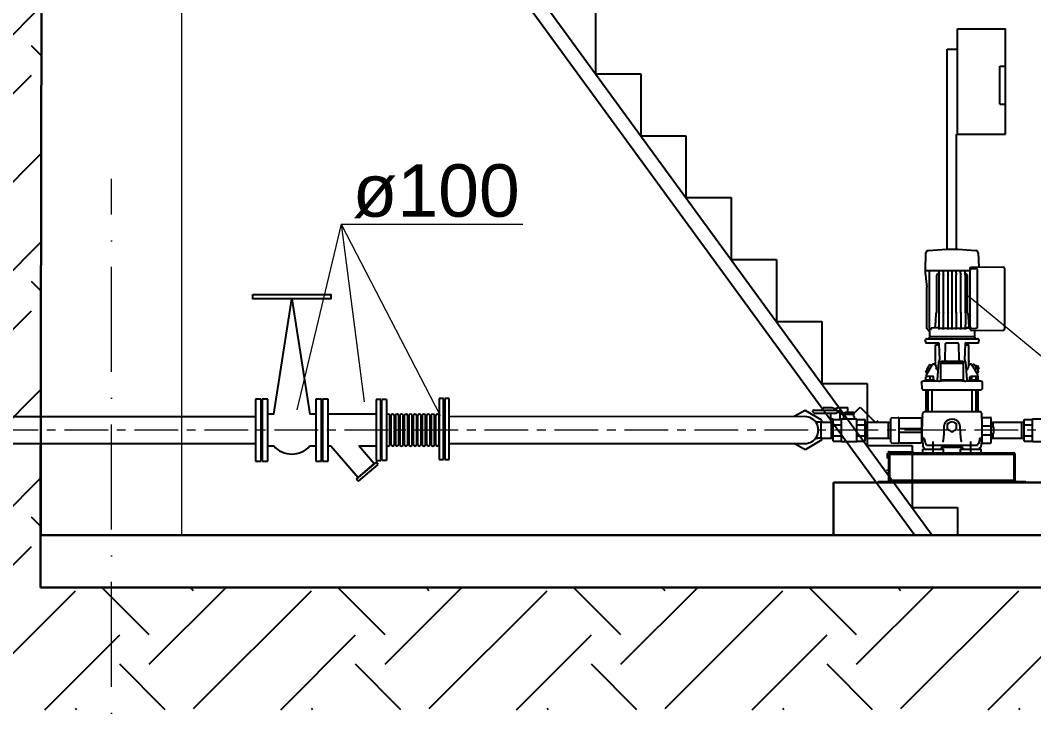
# Model space of a CAD drawing. Header units: millimetres. Extents: x 50754 to 359209, y -241195 to 23895.
# Drawn here: x 181088 to 186878, y -219913 to -215864 of the extents above; entities that cross this region are included whole.
import ezdxf

# ---------------------------------------------------------------- set-up
doc = ezdxf.new("R2010")
doc.units = ezdxf.units.MM
for name, pattern in [('ACAD_ISO02W100', [15, 12, -3]), ('ACAD_ISO10W100', [18, 12, -3, 0, -3]), ('CENTER', [2, 1.25, -0.25, 0.25, -0.25])]:
    doc.linetypes.add(name, pattern=pattern)
for name, color, linetype, lineweight in [('000', 7, 'Continuous', 30), ('33', 7, 'Continuous', 35), ('ось', 20, 'ACAD_ISO02W100', 0), ('размер', 250, 'Continuous', 5), ('стены', 7, 'Continuous', 30)]:
    doc.layers.add(name, color=color, linetype=linetype, lineweight=lineweight)
doc.styles.add('arial', font='arial.ttf', dxfattribs={"height": 300})

msp = doc.modelspace()

# ---------------------------------------------------------------- hatches: boundary and pattern name
at = {"layer": 'размер', "lineweight": 25}
h = msp.add_hatch(dxfattribs=at)
h.set_pattern_fill('EARTH', color=0, scale=150, angle=45)
h.set_pattern_definition([(45, (272581, 3278207.8), (1e-13, 1347.03842), [952.5, -952.5]), (45, (272328.5, 3278460.4), (1e-13, 1347.03842), [952.5, -952.5]), (45, (272075.9, 3278712.9), (1e-13, 1347.03842), [952.5, -952.5]), (135, (272075.9, 3278881.3), (-1347.03842, 1e-13), [952.5, -952.5]), (135, (272328.5, 3279133.9), (-1347.03842, 1e-13), [952.5, -952.5]), (135, (272581, 3279386.5), (-1347.03842, 1e-13), [952.5, -952.5])])
h.paths.add_polyline_path([(176844.402, -215105.844), (181210.27, -215105.844), (181210.27, -219105.844), (190010.27, -219105.844), (190010.27, -215205.844), (196006.048, -215205.844), (194250.263, -216063.345), (191280.289, -216063.345), (191280.289, -219804.339), (180013.733, -219804.339), (180013.733, -216187.014), (178905.398, -216187.014)])

# ---------------------------------------------------------------- linework, layer by layer
at = {"ltscale": 15}
for p, q in [((183498.105, -215105.828), (186198.093, -218805.844)), ((183598.105, -215105.828), (186298.093, -218805.844)), ((184373.978, -215814.536), (184373.978, -216168.882)), ((184373.978, -216168.882), (184632.621, -216168.882)), ((184632.621, -216168.882), (184632.621, -216523.228)), ((184632.621, -216523.228), (184891.265, -216523.228)), ((184891.265, -216523.228), (184891.265, -216877.574)), ((184891.265, -216877.574), (185149.909, -216877.574)), ((185149.909, -216877.574), (185149.909, -217231.92)), ((185149.909, -217231.92), (185408.552, -217231.92)), ((185408.552, -217231.92), (185408.552, -217586.266)), ((182536.306, -218115.464, 4873.056), (182639.66, -217456.536, 4873.056)), ((182639.66, -217456.536, 4873.056), (182743.109, -218115.464, 4873.056)), ((185408.552, -217586.266), (185667.196, -217586.266)), ((185667.196, -217586.266), (185667.196, -217940.612)), ((185667.196, -217940.612), (185925.839, -217940.612)), ((185925.839, -217940.612), (185925.839, -218294.958)), ((182463.769, -218029.095, 4873.056), (182432.248, -218029.095, 4873.056)), ((182432.248, -218029.095, 4873.056), (182432.248, -218382.833, 4873.056)), ((182463.769, -218382.833, 4873.056), (182463.769, -218029.095, 4873.056)), ((182502.295, -218029.095, 4873.056), (182470.774, -218029.095, 4873.056)), ((182470.774, -218029.095, 4873.056), (182470.774, -218382.833, 4873.056)), ((182502.295, -218382.833, 4873.056), (182502.295, -218029.095, 4873.056)), ((182808.641, -218029.095, 4873.056), (182777.119, -218029.095, 4873.056)), ((182777.119, -218029.095, 4873.056), (182777.119, -218382.833, 4873.056)), ((182808.641, -218382.833, 4873.056), (182808.641, -218029.095, 4873.056)), ((182847.167, -218029.095, 4873.056), (182815.645, -218029.095, 4873.056)), ((182815.645, -218029.095, 4873.056), (182815.645, -218382.833, 4873.056)), ((182847.167, -218382.833, 4873.056), (182847.167, -218029.095, 4873.056)), ((183148.064, -218031.919, 4873.056), (183121.991, -218031.919, 4873.056)), ((183179.931, -218031.919, 4873.056), (183153.858, -218031.919, 4873.056)), ((182463.769, -218085.133, 4873.056), (182463.769, -218326.795, 4873.056)), ((182470.774, -218085.133, 4873.056), (182463.769, -218085.133, 4873.056)), ((182470.774, -218326.795, 4873.056), (182470.774, -218085.133, 4873.056)), ((182808.641, -218085.133, 4873.056), (182808.641, -218326.795, 4873.056)), ((182815.645, -218085.133, 4873.056), (182808.641, -218085.133, 4873.056)), ((182815.645, -218326.795, 4873.056), (182815.645, -218085.133, 4873.056)), ((182536.306, -218115.464, 4873.056), (182502.295, -218115.464, 4873.056)), ((182777.119, -218115.464, 4873.056), (182743.109, -218115.464, 4873.056)), ((183121.991, -218115.464, 4873.056), (182847.167, -218115.464, 4873.056)), ((182463.769, -218326.795, 4873.056), (182470.774, -218326.795, 4873.056)), ((182502.295, -218296.464, 4873.056), (182536.306, -218296.464, 4873.056)), ((182743.109, -218296.464, 4873.056), (182777.119, -218296.464, 4873.056)), ((182808.641, -218326.795, 4873.056), (182815.645, -218326.795, 4873.056)), ((182847.167, -218296.464, 4873.056), (182862.25, -218296.464, 4873.056)), ((182862.25, -218296.464, 4873.056), (183019.197, -218476.821, 4873.056)), ((183021.941, -218296.464, 4873.056), (183121.991, -218296.464, 4873.056)), ((183110.375, -218398.483, 4873.056), (183021.941, -218296.464, 4873.056)), ((185925.839, -218294.958), (186184.483, -218294.958)), ((186184.483, -218294.958), (186184.483, -218649.304)), ((182432.248, -218382.833, 4873.056), (182463.769, -218382.833, 4873.056)), ((182470.774, -218382.833, 4873.056), (182502.295, -218382.833, 4873.056)), ((182777.119, -218382.833, 4873.056), (182808.641, -218382.833, 4873.056)), ((182815.645, -218382.833, 4873.056), (182847.167, -218382.833, 4873.056)), ((183121.773, -218388.604, 4873.056), (183007.799, -218486.7, 4873.056)), ((183133.628, -218402.281, 4873.056), (183121.773, -218388.604, 4873.056)), ((183019.197, -218476.821, 4873.056), (183110.375, -218398.483, 4873.056)), ((183019.655, -218497.964, 4873.056), (183133.628, -218402.281, 4873.056)), ((183007.799, -218486.7, 4873.056), (183019.655, -218497.964, 4873.056)), ((186184.483, -218649.304), (186443.126, -218649.304)), ((186443.126, -218649.304), (186443.126, -218805.844))]:
    msp.add_line(p, q, dxfattribs=at)
at = {"lineweight": 13, "ltscale": 15}
for q in [(182668.077, -218089.704), (183053.609, -218044.898), (183960.108, -217029.928), (183487.748, -218122.372)]:
    msp.add_line((182920.943, -217029.928), q, dxfattribs=at)
for p, q in [((183121.991, -218031.919, 4873.056), (183121.991, -218380.009, 4873.056)), ((183148.064, -218380.009, 4873.056), (183148.064, -218031.919, 4873.056)), ((183153.858, -218380.009, 4873.056), (183153.858, -218031.919, 4873.056)), ((183179.931, -218031.919, 4873.056), (183179.931, -218380.009, 4873.056)), ((183506.985, -218025.651, 4873.056), (183480.912, -218025.651, 4873.056)), ((183480.912, -218025.651, 4873.056), (183480.912, -218373.74, 4873.056)), ((183506.985, -218373.74, 4873.056), (183506.985, -218025.651, 4873.056)), ((183538.853, -218025.651, 4873.056), (183512.779, -218025.651, 4873.056)), ((183512.779, -218025.651, 4873.056), (183512.779, -218373.74, 4873.056)), ((183538.853, -218373.74, 4873.056), (183538.853, -218025.651, 4873.056)), ((183148.064, -218098.774, 4873.056), (183148.064, -218313.154, 4873.056)), ((183153.858, -218313.154, 4873.056), (183153.858, -218098.774, 4873.056)), ((183512.779, -218092.505, 4873.056), (183506.985, -218092.505, 4873.056)), ((183506.985, -218092.505, 4873.056), (183506.985, -218306.886, 4873.056)), ((183512.779, -218306.886, 4873.056), (183512.779, -218092.505, 4873.056)), ((183179.931, -218124.788, 4873.056), (183179.931, -218287.14, 4873.056)), ((183199.948, -218287.14, 4873.056), (183199.948, -218124.788, 4873.056)), ((183205.415, -218124.788, 4873.056), (183205.415, -218287.14, 4873.056)), ((183225.431, -218287.14, 4873.056), (183225.431, -218124.788, 4873.056)), ((183230.898, -218124.788, 4873.056), (183230.898, -218287.14, 4873.056)), ((183250.914, -218287.14, 4873.056), (183250.914, -218124.788, 4873.056)), ((183256.381, -218124.788, 4873.056), (183256.381, -218287.14, 4873.056)), ((183276.397, -218287.14, 4873.056), (183276.397, -218124.788, 4873.056)), ((183281.864, -218124.788, 4873.056), (183281.864, -218287.14, 4873.056)), ((183301.881, -218287.14, 4873.056), (183301.881, -218124.788, 4873.056)), ((183307.348, -218124.788, 4873.056), (183307.348, -218287.14, 4873.056)), ((183327.364, -218287.14, 4873.056), (183327.364, -218124.788, 4873.056)), ((183332.831, -218124.788, 4873.056), (183332.831, -218287.14, 4873.056)), ((183352.847, -218287.14, 4873.056), (183352.847, -218124.788, 4873.056)), ((183358.314, -218124.788, 4873.056), (183358.314, -218287.14, 4873.056)), ((183378.33, -218287.14, 4873.056), (183378.33, -218124.788, 4873.056)), ((183383.797, -218124.788, 4873.056), (183383.797, -218287.14, 4873.056)), ((183403.813, -218287.14, 4873.056), (183403.813, -218124.788, 4873.056)), ((183409.28, -218124.788, 4873.056), (183409.28, -218287.14, 4873.056)), ((183429.297, -218287.14, 4873.056), (183429.297, -218124.788, 4873.056)), ((183434.764, -218124.788, 4873.056), (183434.764, -218287.14, 4873.056)), ((183454.78, -218287.14, 4873.056), (183454.78, -218124.788, 4873.056)), ((183460.896, -218124.788, 4873.056), (183460.896, -218287.14, 4873.056)), ((183480.912, -218287.14, 4873.056), (183480.912, -218124.788, 4873.056)), ((183148.064, -218313.154, 4873.056), (183153.858, -218313.154, 4873.056)), ((183506.985, -218306.886, 4873.056), (183512.779, -218306.886, 4873.056)), ((183121.991, -218380.009, 4873.056), (183148.064, -218380.009, 4873.056)), ((183179.931, -218380.009, 4873.056), (183153.858, -218380.009, 4873.056)), ((183480.912, -218373.74, 4873.056), (183506.985, -218373.74, 4873.056)), ((183512.779, -218373.74, 4873.056), (183538.853, -218373.74, 4873.056))]:
    msp.add_line(p, q)
at = {"linetype": 'CENTER', "lineweight": 9, "ltscale": 200}
msp.add_line((188390.056, -218205.777, 4873.056), (179846.822, -218205.984, 4873.056), dxfattribs=at)
for points in [[(186441.91, -216515.079), (186441.91, -215912.595)], [(186441.91, -215912.595), (186716.551, -215912.595)], [(186716.551, -216515.079), (186716.551, -215912.595)], [(186382.956, -216029.066), (186441.91, -216029.066)], [(186382.956, -217171.844), (186382.956, -216029.066)], [(186684.917, -216125.406), (186717.989, -216125.406)], [(186684.917, -216343.968), (186684.917, -216125.406)], [(186684.917, -216343.968), (186717.989, -216343.968)], [(186436.159, -216515.079), (186716.551, -216515.079)], [(186436.159, -217171.844), (186436.159, -216515.079)], [(186276.152, -217179.033), (186266.086, -217183.347)], [(186276.152, -217179.033), (186379.681, -217171.844)], [(186379.681, -217171.844), (186444.387, -217171.844)], [(186444.387, -217171.844), (186547.916, -217179.033)], [(186556.544, -217183.347), (186547.916, -217179.033)], [(186258.897, -217294.066), (186261.772, -217193.412)], [(186266.086, -217183.347), (186261.772, -217193.412)], [(186560.857, -217193.412), (186556.544, -217183.347)], [(186560.857, -217193.412), (186563.733, -217273.935)], [(186258.897, -217294.066), (186270.4, -217294.066)], [(186258.897, -217317.072), (186258.897, -217294.066)], [(186270.4, -217294.066), (186320.727, -217294.066)], [(186281.903, -217623.347), (186281.903, -217294.066)], [(186320.727, -217294.066), (186501.903, -217294.066)], [(186337.982, -217308.445), (186337.982, -217294.066)], [(186362.426, -217308.445), (186362.426, -217294.066)], [(186388.308, -217308.445), (186388.308, -217294.066)], [(186411.315, -217631.974), (186411.315, -217295.504)], [(186434.321, -217308.445), (186434.321, -217294.066)], [(186460.204, -217308.445), (186460.204, -217294.066)], [(186486.086, -217308.445), (186486.086, -217294.066)], [(186501.903, -217294.066), (186514.844, -217294.066)], [(186514.844, -217278.249), (186516.282, -217276.811)], [(186514.844, -217278.249), (186514.844, -217278.249)], [(186514.844, -217278.249), (186514.844, -217278.249)], [(186514.844, -217278.249), (186514.844, -217278.249)], [(186514.844, -217279.687), (186514.844, -217278.249), (186514.844, -217278.249), (186514.844, -217278.249)], [(186514.844, -217282.562), (186514.844, -217279.687)], [(186514.844, -217289.752), (186514.844, -217282.562)], [(186516.282, -217285.438), (186514.844, -217289.752)], [(186514.844, -217617.595), (186514.844, -217289.752)], [(186517.72, -217275.373), (186516.282, -217275.373)], [(186516.282, -217276.811), (186516.282, -217275.373)], [(186522.034, -217284), (186516.282, -217285.438)], [(186517.72, -217275.373), (186599.681, -217272.497)], [(186517.72, -217275.373), (186517.72, -217275.373)], [(186522.034, -217284), (186546.478, -217282.562)], [(186522.034, -217284), (186522.034, -217284)], [(186556.544, -217288.314), (186555.106, -217285.438), (186552.23, -217284), (186546.478, -217282.562)], [(186556.544, -217617.595), (186556.544, -217288.314)], [(186599.681, -217272.497), (186704.648, -217273.935)], [(186708.962, -217276.811), (186704.648, -217273.935)], [(186711.838, -217281.125), (186708.962, -217276.811)], [(186711.838, -217281.125), (186711.838, -217629.098)], [(186258.897, -217317.072), (186261.772, -217340.079)], [(186261.772, -217340.079), (186267.524, -217388.968)], [(186329.354, -217312.759), (186326.478, -217315.634), (186325.04, -217318.51), (186323.603, -217321.386)], [(186323.603, -217531.321), (186323.603, -217321.386)], [(186337.982, -217311.321), (186337.982, -217308.445)], [(186337.982, -217312.759), (186337.982, -217311.321)], [(186337.982, -217312.759), (186337.982, -217315.634)], [(186337.982, -217315.634), (186337.982, -217318.51)], [(186337.982, -217318.51), (186337.982, -217319.948)], [(186337.982, -217319.948), (186337.982, -217321.386)], [(186337.982, -217531.321), (186337.982, -217321.386)], [(186362.426, -217311.321), (186362.426, -217308.445)], [(186362.426, -217312.759), (186362.426, -217311.321)], [(186362.426, -217318.51), (186362.426, -217312.759)], [(186362.426, -217318.51), (186362.426, -217319.948)], [(186362.426, -217319.948), (186362.426, -217321.386)], [(186362.426, -217531.321), (186362.426, -217321.386)], [(186388.308, -217311.321), (186388.308, -217308.445)], [(186388.308, -217312.759), (186388.308, -217311.321)], [(186388.308, -217318.51), (186388.308, -217312.759)], [(186388.308, -217318.51), (186388.308, -217319.948)], [(186388.308, -217319.948), (186388.308, -217321.386)], [(186388.308, -217531.321), (186388.308, -217321.386)], [(186434.321, -217308.445), (186434.321, -217311.321)], [(186434.321, -217311.321), (186434.321, -217312.759)], [(186434.321, -217312.759), (186434.321, -217318.51)], [(186434.321, -217319.948), (186434.321, -217318.51)], [(186434.321, -217321.386), (186434.321, -217319.948)], [(186434.321, -217531.321), (186434.321, -217321.386)], [(186460.204, -217308.445), (186460.204, -217311.321)], [(186460.204, -217311.321), (186460.204, -217312.759)], [(186460.204, -217312.759), (186461.642, -217318.51)], [(186461.642, -217319.948), (186461.642, -217318.51)], [(186461.642, -217321.386), (186461.642, -217319.948)], [(186461.642, -217531.321), (186461.642, -217321.386)], [(186486.086, -217308.445), (186486.086, -217311.321)], [(186486.086, -217311.321), (186486.086, -217312.759)], [(186486.086, -217315.634), (186486.086, -217312.759)], [(186486.086, -217318.51), (186486.086, -217315.634)], [(186487.524, -217319.948), (186486.086, -217318.51)], [(186487.524, -217321.386), (186487.524, -217319.948)], [(186487.524, -217531.321), (186487.524, -217321.386)], [(186496.152, -217315.634), (186494.714, -217312.759)], [(186497.589, -217318.51), (186496.152, -217315.634)], [(186497.589, -217318.51), (186499.027, -217321.386)], [(186499.027, -217473.804), (186499.027, -217321.386)], [(186267.524, -217626.223), (186267.524, -217388.968)], [(186499.027, -217531.321), (186499.027, -217473.804)], [(186314.975, -217620.471), (186317.851, -217585.961)], [(186317.851, -217585.961), (186320.727, -217538.51)], [(186322.165, -217534.196), (186320.727, -217538.51)], [(186322.165, -217534.196), (186323.603, -217531.321)], [(186322.165, -217535.634), (186322.165, -217534.196)], [(186337.982, -217532.759), (186337.982, -217531.321)], [(186337.982, -217534.196), (186337.982, -217532.759)], [(186337.982, -217535.634), (186337.982, -217534.196)], [(186337.982, -217535.634), (186337.982, -217537.072)], [(186337.982, -217537.072), (186337.982, -217538.51)], [(186337.982, -217568.706), (186337.982, -217538.51)], [(186337.982, -217604.654), (186337.982, -217568.706)], [(186362.426, -217532.759), (186362.426, -217531.321)], [(186362.426, -217534.196), (186362.426, -217532.759)], [(186362.426, -217535.634), (186362.426, -217534.196)], [(186362.426, -217535.634), (186362.426, -217537.072)], [(186362.426, -217537.072), (186362.426, -217538.51)], [(186362.426, -217585.961), (186362.426, -217538.51)], [(186362.426, -217623.347), (186362.426, -217585.961)], [(186388.308, -217532.759), (186388.308, -217531.321)], [(186388.308, -217534.196), (186388.308, -217532.759)], [(186388.308, -217535.634), (186388.308, -217534.196)], [(186388.308, -217535.634), (186388.308, -217537.072)], [(186388.308, -217537.072), (186388.308, -217538.51)], [(186388.308, -217585.961), (186388.308, -217538.51)], [(186388.308, -217623.347), (186388.308, -217585.961)], [(186434.321, -217531.321), (186434.321, -217532.759)], [(186434.321, -217532.759), (186434.321, -217534.196)], [(186434.321, -217534.196), (186434.321, -217535.634)], [(186434.321, -217537.072), (186434.321, -217535.634)], [(186434.321, -217538.51), (186434.321, -217537.072)], [(186434.321, -217538.51), (186434.321, -217585.961)], [(186434.321, -217585.961), (186434.321, -217623.347)], [(186461.642, -217531.321), (186461.642, -217532.759)], [(186461.642, -217532.759), (186461.642, -217534.196)], [(186461.642, -217534.196), (186461.642, -217535.634)], [(186461.642, -217537.072), (186461.642, -217535.634)], [(186461.642, -217538.51), (186461.642, -217537.072)], [(186461.642, -217538.51), (186461.642, -217585.961)], [(186461.642, -217585.961), (186461.642, -217623.347)], [(186487.524, -217534.196), (186487.524, -217531.321)], [(186487.524, -217534.196), (186487.524, -217535.634)], [(186487.524, -217537.072), (186487.524, -217535.634)], [(186487.524, -217538.51), (186487.524, -217537.072)], [(186487.524, -217538.51), (186487.524, -217565.83)], [(186487.524, -217565.83), (186487.524, -217604.654)], [(186500.465, -217534.196), (186499.027, -217531.321)], [(186500.465, -217535.634), (186500.465, -217534.196)], [(186500.465, -217534.196), (186500.465, -217534.196)], [(186500.465, -217535.634), (186501.903, -217538.51)], [(186501.903, -217538.51), (186504.779, -217585.961)], [(186504.779, -217585.961), (186507.655, -217620.471)], [(186267.524, -217626.223), (186268.962, -217629.098)], [(186268.962, -217629.098), (186268.962, -217629.098)], [(186268.962, -217629.098), (186271.838, -217631.974)], [(186271.838, -217631.974), (186280.465, -217634.85)], [(186280.465, -217640.602), (186280.465, -217634.85)], [(186280.465, -217634.85), (186280.465, -217634.85)], [(186281.903, -217623.347), (186281.903, -217624.785), (186281.903, -217626.223), (186283.341, -217627.661), (186284.779, -217629.098), (186286.217, -217629.098), (186287.655, -217630.536)], [(186281.903, -217640.602), (186281.903, -217659.294)], [(186281.903, -217644.915), (186281.903, -217640.602)], [(186287.655, -217630.536), (186289.093, -217630.536)], [(186289.093, -217630.536), (186290.531, -217630.536)], [(186290.531, -217630.536), (186290.531, -217630.536)], [(186290.531, -217630.536), (186291.969, -217630.536)], [(186291.969, -217621.909), (186314.975, -217620.471)], [(186291.969, -217629.098), (186291.969, -217621.909)], [(186291.969, -217629.098), (186291.969, -217630.536)], [(186314.975, -217620.471), (186322.165, -217620.471)], [(186322.165, -217620.471), (186329.354, -217620.471)], [(186337.982, -217623.347), (186337.982, -217604.654)], [(186337.982, -217631.974), (186337.982, -217623.347)], [(186337.982, -217623.347), (186356.674, -217623.347)], [(186360.988, -217631.974), (186360.988, -217623.347)], [(186360.988, -217623.347), (186382.557, -217623.347)], [(186388.308, -217631.974), (186388.308, -217623.347)], [(186388.308, -217623.347), (186408.439, -217623.347)], [(186414.191, -217623.347), (186435.759, -217623.347)], [(186435.759, -217631.974), (186435.759, -217623.347)], [(186440.073, -217623.347), (186461.642, -217623.347)], [(186461.642, -217631.974), (186461.642, -217623.347)], [(186465.955, -217623.347), (186487.524, -217623.347)], [(186487.524, -217623.347), (186487.524, -217604.654)], [(186487.524, -217630.536), (186487.524, -217623.347)], [(186493.276, -217621.909), (186493.276, -217620.471), (186500.465, -217620.471), (186507.655, -217620.471)], [(186493.276, -217621.909), (186514.844, -217621.909)], [(186510.531, -217621.909), (186500.465, -217621.909)], [(186500.465, -217621.909), (186510.531, -217621.909)], [(186507.655, -217620.471), (186514.844, -217621.909)], [(186514.844, -217621.909), (186510.531, -217621.909), (186510.531, -217621.909), (186514.844, -217621.909)], [(186514.844, -217617.595), (186516.282, -217621.909)], [(186514.844, -217627.661), (186514.844, -217617.595)], [(186514.844, -217621.909), (186514.844, -217621.909)], [(186514.844, -217627.661), (186514.844, -217627.661)], [(186514.844, -217631.974), (186514.844, -217627.661)], [(186514.844, -217631.974), (186516.282, -217633.412)], [(186516.282, -217621.909), (186522.034, -217623.347)], [(186516.282, -217633.412), (186517.72, -217634.85)], [(186517.72, -217634.85), (186599.681, -217637.726)], [(186520.596, -217623.347), (186520.596, -217623.347)], [(186520.596, -217623.347), (186522.034, -217623.347)], [(186522.034, -217623.347), (186546.478, -217624.785)], [(186542.165, -217636.288), (186542.165, -217634.85)], [(186542.165, -217640.602), (186542.165, -217636.288)], [(186542.165, -217659.294), (186542.165, -217640.602)], [(186556.544, -217617.595), (186555.106, -217620.471), (186552.23, -217623.347), (186546.478, -217624.785)], [(186599.681, -217637.726), (186704.648, -217634.85)], [(186704.648, -217634.85), (186708.962, -217633.412)], [(186708.962, -217633.412), (186711.838, -217629.098)], [(186257.459, -217696.68), (186258.897, -217688.053)], [(186257.459, -217696.68), (186258.897, -217700.994)], [(186261.772, -217685.177), (186258.897, -217688.053)], [(186258.897, -217700.994), (186260.335, -217705.308)], [(186266.086, -217683.739), (186261.772, -217685.177)], [(186266.086, -217683.739), (186411.315, -217683.739)], [(186276.152, -217683.739), (186280.465, -217680.863)], [(186280.465, -217680.863), (186281.903, -217676.549)], [(186281.903, -217659.294), (186281.903, -217669.36)], [(186281.903, -217669.36), (186283.341, -217670.798)], [(186284.779, -217672.236), (186281.903, -217676.549)], [(186283.341, -217670.798), (186312.099, -217670.798)], [(186289.093, -217670.798), (186284.779, -217672.236)], [(186287.655, -217670.798), (186534.975, -217670.798)], [(186312.099, -217670.798), (186329.354, -217670.798)], [(186325.04, -217670.798), (186325.04, -217670.798)], [(186329.354, -217670.798), (186411.315, -217670.798)], [(186411.315, -217670.798), (186493.276, -217670.798)], [(186411.315, -217683.739), (186557.982, -217683.739)], [(186493.276, -217670.798), (186510.531, -217670.798)], [(186497.589, -217670.798), (186497.589, -217670.798)], [(186500.465, -217670.798), (186500.465, -217670.798)], [(186510.531, -217670.798), (186540.727, -217670.798)], [(186510.531, -217670.798), (186510.531, -217670.798)], [(186539.289, -217672.236), (186534.975, -217670.798)], [(186540.727, -217676.549), (186539.289, -217672.236)], [(186540.727, -217669.36), (186542.165, -217659.294)], [(186540.727, -217670.798), (186540.727, -217669.36)], [(186540.727, -217676.549), (186543.603, -217680.863)], [(186543.603, -217680.863), (186547.916, -217683.739)], [(186560.857, -217685.177), (186557.982, -217683.739)], [(186563.733, -217688.053), (186560.857, -217685.177)], [(186563.733, -217688.053), (186565.171, -217696.68)], [(186563.733, -217705.308), (186565.171, -217700.994)], [(186565.171, -217700.994), (186565.171, -217696.68)], [(186260.335, -217705.308), (186264.648, -217706.745)], [(186264.648, -217706.745), (186333.668, -217706.745)], [(186316.413, -217811.713), (186316.413, -217718.249)], [(186316.413, -217718.249), (186336.544, -217718.249)], [(186332.23, -217706.745), (186333.668, -217706.745)], [(186333.668, -217706.745), (186335.106, -217708.183)], [(186333.668, -217706.745), (186333.668, -217706.745)], [(186333.668, -217706.745), (186333.668, -217706.745)], [(186333.668, -217706.745), (186333.668, -217706.745)], [(186333.668, -217706.745), (186333.668, -217706.745)], [(186335.106, -217708.183), (186335.106, -217708.183)], [(186335.106, -217708.183), (186335.106, -217709.621)], [(186335.106, -217709.621), (186336.544, -217711.059)], [(186336.544, -217711.059), (186339.42, -217804.523)], [(186372.491, -217804.523), (186373.929, -217712.497)], [(186373.929, -217711.059), (186375.367, -217709.621)], [(186373.929, -217712.497), (186373.929, -217711.059)], [(186375.367, -217709.621), (186379.681, -217706.745)], [(186379.681, -217706.745), (186411.315, -217706.745)], [(186411.315, -217706.745), (186442.949, -217706.745)], [(186447.263, -217709.621), (186442.949, -217706.745)], [(186448.701, -217711.059), (186447.263, -217709.621)], [(186450.138, -217712.497), (186448.701, -217711.059)], [(186451.576, -217804.523), (186450.138, -217712.497)], [(186484.648, -217804.523), (186487.524, -217711.059)], [(186487.524, -217709.621), (186488.962, -217708.183), (186488.962, -217706.745), (186488.962, -217706.745)], [(186487.524, -217709.621), (186488.962, -217708.183)], [(186487.524, -217711.059), (186487.524, -217709.621)], [(186487.524, -217718.249), (186507.655, -217718.249)], [(186488.962, -217708.183), (186488.962, -217706.745)], [(186490.4, -217706.745), (186488.962, -217706.745)], [(186488.962, -217706.745), (186488.962, -217706.745)], [(186490.4, -217706.745), (186557.982, -217706.745)], [(186490.4, -217706.745), (186490.4, -217706.745)], [(186507.655, -217811.713), (186507.655, -217718.249)], [(186557.982, -217706.745), (186563.733, -217705.308)], [(186314.975, -217811.713), (186313.537, -217813.151)], [(186313.537, -217813.151), (186314.975, -217816.027)], [(186316.413, -217811.713), (186314.975, -217811.713)], [(186314.975, -217816.027), (186316.413, -217816.027)], [(186316.413, -217834.719), (186316.413, -217816.027)], [(186327.916, -217919.556), (186335.106, -217817.464)], [(186335.106, -217817.464), (186336.544, -217816.027)], [(186336.544, -217814.589), (186337.982, -217813.151)], [(186336.544, -217816.027), (186336.544, -217814.589)], [(186337.982, -217813.151), (186339.42, -217804.523)], [(186337.982, -217813.151), (186337.982, -217813.151), (186337.982, -217813.151), (186339.42, -217811.713), (186339.42, -217811.713), (186339.42, -217811.713), (186339.42, -217811.713)], [(186339.42, -217811.713), (186337.982, -217813.151)], [(186337.982, -217813.151), (186337.982, -217813.151)], [(186337.982, -217813.151), (186339.42, -217813.151)], [(186339.42, -217813.151), (186337.982, -217813.151)], [(186339.42, -217804.523), (186339.42, -217804.523)], [(186340.857, -217813.151), (186339.42, -217813.151)], [(186339.42, -217813.151), (186339.42, -217813.151)], [(186340.857, -217813.151), (186348.047, -217813.151)], [(186348.047, -217813.151), (186350.923, -217813.151)], [(186362.426, -217813.151), (186350.923, -217813.151)], [(186365.302, -217813.151), (186362.426, -217813.151)], [(186376.805, -217813.151), (186373.929, -217813.151), (186372.491, -217813.151), (186371.054, -217813.151), (186369.616, -217814.589), (186369.616, -217814.589), (186368.178, -217814.589), (186366.74, -217813.151), (186365.302, -217813.151)], [(186372.491, -217807.399), (186372.491, -217804.523)], [(186372.491, -217804.523), (186372.491, -217804.523)], [(186372.491, -217807.399), (186372.491, -217808.837), (186372.491, -217810.275), (186373.929, -217811.713), (186375.367, -217811.713), (186376.805, -217813.151), (186376.805, -217813.151)], [(186411.315, -217813.151), (186405.563, -217813.151), (186392.622, -217813.151), (186376.805, -217813.151)], [(186445.825, -217813.151), (186431.446, -217813.151), (186418.505, -217813.151), (186411.315, -217813.151)], [(186445.825, -217813.151), (186447.263, -217813.151), (186448.701, -217811.713), (186448.701, -217811.713), (186450.138, -217810.275), (186450.138, -217808.837), (186451.576, -217807.399)], [(186457.328, -217813.151), (186455.89, -217813.151), (186455.89, -217814.589), (186454.452, -217814.589), (186453.014, -217814.589), (186453.014, -217813.151), (186451.576, -217813.151), (186448.701, -217813.151), (186445.825, -217813.151)], [(186451.576, -217804.523), (186451.576, -217804.523)], [(186451.576, -217804.523), (186451.576, -217807.399)], [(186461.642, -217813.151), (186457.328, -217813.151)], [(186473.145, -217813.151), (186461.642, -217813.151)], [(186473.145, -217813.151), (186476.021, -217813.151)], [(186476.021, -217813.151), (186483.21, -217813.151)], [(186483.21, -217813.151), (186483.21, -217813.151)], [(186483.21, -217813.151), (186483.21, -217813.151)], [(186484.648, -217813.151), (186483.21, -217813.151)], [(186484.648, -217804.523), (186484.648, -217813.151)], [(186484.648, -217804.523), (186484.648, -217804.523)], [(186484.648, -217811.713), (186484.648, -217813.151)], [(186484.648, -217811.713), (186484.648, -217813.151)], [(186484.648, -217811.713), (186484.648, -217811.713)], [(186484.648, -217811.713), (186484.648, -217811.713), (186484.648, -217813.151), (186484.648, -217813.151), (186484.648, -217813.151), (186484.648, -217813.151)], [(186484.648, -217813.151), (186484.648, -217811.713)], [(186484.648, -217813.151), (186486.086, -217814.589), (186487.524, -217816.027), (186487.524, -217817.464)], [(186487.524, -217817.464), (186496.152, -217919.556)], [(186509.093, -217816.027), (186509.093, -217813.151), (186509.093, -217811.713), (186507.655, -217811.713)], [(186507.655, -217834.719), (186507.655, -217816.027)], [(186507.655, -217816.027), (186509.093, -217816.027)], [(186260.335, -217873.543), (186264.648, -217864.915)], [(186260.335, -217873.543), (186261.772, -217874.981)], [(186261.772, -217874.981), (186270.4, -217879.294)], [(186264.648, -217864.915), (186268.962, -217860.602)], [(186268.962, -217860.602), (186277.589, -217843.347)], [(186271.838, -217879.294), (186273.276, -217876.419), (186274.714, -217874.981), (186284.779, -217857.726), (186284.779, -217857.726)], [(186274.714, -217851.974), (186283.341, -217857.726)], [(186277.589, -217843.347), (186281.903, -217837.595)], [(186281.903, -217837.595), (186284.779, -217831.844)], [(186284.779, -217831.844), (186286.217, -217828.968)], [(186284.779, -217857.726), (186299.158, -217831.844)], [(186286.217, -217828.968), (186287.655, -217830.406)], [(186287.655, -217830.406), (186296.282, -217834.719)], [(186296.282, -217834.719), (186297.72, -217834.719)], [(186303.472, -217828.968), (186299.158, -217831.844)], [(186307.786, -217828.968), (186303.472, -217828.968)], [(186307.786, -217828.968), (186316.413, -217833.281)], [(186316.413, -217834.719), (186317.851, -217839.033)], [(186317.851, -217839.033), (186320.727, -217854.85)], [(186322.165, -217857.726), (186320.727, -217854.85)], [(186322.165, -217857.726), (186322.165, -217857.726)], [(186322.165, -217857.726), (186323.603, -217857.726), (186323.603, -217857.726), (186325.04, -217857.726), (186325.04, -217857.726), (186326.478, -217857.726)], [(186326.478, -217860.602), (186326.478, -217857.726)], [(186326.478, -217860.602), (186332.23, -217860.602)], [(186348.047, -217823.216), (186348.047, -217823.216), (186348.047, -217823.216), (186346.609, -217824.654), (186346.609, -217824.654), (186346.609, -217824.654)], [(186346.609, -217916.68), (186346.609, -217824.654)], [(186349.485, -217823.216), (186348.047, -217823.216)], [(186349.485, -217823.216), (186474.583, -217823.216)], [(186474.583, -217919.556), (186476.021, -217919.556), (186476.021, -217918.118), (186476.021, -217918.118), (186476.021, -217918.118), (186476.021, -217916.68), (186476.021, -217824.654), (186476.021, -217824.654), (186476.021, -217824.654), (186476.021, -217823.216), (186476.021, -217823.216), (186474.583, -217823.216), (186474.583, -217823.216)], [(186490.4, -217860.602), (186497.589, -217860.602)], [(186497.589, -217857.726), (186497.589, -217857.726), (186499.027, -217857.726), (186499.027, -217857.726), (186500.465, -217857.726), (186500.465, -217857.726), (186500.465, -217857.726)], [(186497.589, -217860.602), (186497.589, -217857.726)], [(186507.655, -217834.719), (186506.217, -217839.033), (186501.903, -217854.85), (186500.465, -217857.726)], [(186507.655, -217833.281), (186514.844, -217828.968)], [(186519.158, -217828.968), (186514.844, -217828.968)], [(186523.472, -217831.844), (186519.158, -217828.968)], [(186523.472, -217831.844), (186539.289, -217857.726)], [(186526.348, -217834.719), (186536.413, -217828.968)], [(186526.348, -217834.719), (186526.348, -217834.719)], [(186536.413, -217828.968), (186537.851, -217828.968)], [(186537.851, -217828.968), (186543.603, -217837.595)], [(186539.289, -217857.726), (186539.289, -217857.726), (186547.916, -217874.981), (186549.354, -217876.419), (186550.792, -217879.294), (186552.23, -217880.732), (186555.106, -217886.484)], [(186540.727, -217857.726), (186550.792, -217851.974)], [(186543.603, -217837.595), (186546.478, -217841.909)], [(186545.04, -217841.909), (186546.478, -217839.033)], [(186546.478, -217839.033), (186552.23, -217836.157)], [(186546.478, -217839.033), (186546.478, -217839.033)], [(186546.478, -217839.033), (186546.478, -217839.033)], [(186546.478, -217843.347), (186546.478, -217841.909)], [(186546.478, -217843.347), (186546.478, -217843.347)], [(186546.478, -217843.347), (186546.478, -217843.347)], [(186549.354, -217850.536), (186546.478, -217843.347)], [(186550.792, -217851.974), (186549.354, -217850.536)], [(186556.544, -217859.164), (186550.792, -217851.974)], [(186552.23, -217836.157), (186555.106, -217836.157)], [(186552.23, -217836.157), (186552.23, -217836.157)], [(186552.23, -217836.157), (186552.23, -217836.157)], [(186552.23, -217879.294), (186562.295, -217873.543)], [(186555.106, -217836.157), (186555.106, -217837.595)], [(186555.106, -217837.595), (186560.857, -217846.223)], [(186555.106, -217837.595), (186555.106, -217837.595)], [(186555.106, -217837.595), (186555.106, -217837.595)], [(186555.106, -217837.595), (186555.106, -217837.595)], [(186556.544, -217859.164), (186559.42, -217864.915)], [(186556.544, -217860.602), (186557.982, -217860.602)], [(186557.982, -217860.602), (186565.171, -217856.288)], [(186557.982, -217860.602), (186557.982, -217860.602)], [(186557.982, -217860.602), (186557.982, -217860.602)], [(186559.42, -217864.915), (186562.295, -217870.667)], [(186560.857, -217846.223), (186565.171, -217853.412)], [(186562.295, -217870.667), (186563.733, -217873.543)], [(186562.295, -217873.543), (186563.733, -217873.543)], [(186565.171, -217853.412), (186565.171, -217854.85)], [(186565.171, -217856.288), (186565.171, -217854.85)], [(186565.171, -217856.288), (186565.171, -217856.288)], [(186565.171, -217856.288), (186565.171, -217856.288)], [(186240.204, -217928.183), (186237.328, -217933.935)], [(186237.328, -217933.935), (186237.328, -217931.059)], [(186237.328, -217933.935), (186238.766, -217968.445)], [(186237.328, -217933.935), (186237.328, -217933.935)], [(186245.955, -217925.308), (186240.204, -217928.183)], [(186245.955, -217925.308), (186260.335, -217925.308)], [(186260.335, -217925.308), (186260.335, -217919.556)], [(186260.335, -217919.556), (186260.335, -217919.556)], [(186260.335, -217919.556), (186312.099, -217919.556)], [(186260.335, -217925.308), (186322.165, -217925.308)], [(186261.772, -217918.118), (186261.772, -217900.863)], [(186263.21, -217899.425), (186264.648, -217897.987)], [(186264.648, -217897.987), (186276.152, -217897.987), (186296.282, -217897.987), (186306.348, -217897.987)], [(186266.086, -217890.798), (186267.524, -217887.922)], [(186266.086, -217897.987), (186266.086, -217890.798)], [(186267.524, -217886.484), (186270.4, -217880.732)], [(186267.524, -217887.922), (186267.524, -217886.484)], [(186270.4, -217880.732), (186271.838, -217879.294)], [(186270.4, -217879.294), (186271.838, -217880.732)], [(186276.152, -217897.987), (186276.152, -217897.987), (186276.152, -217897.987), (186276.152, -217897.987), (186276.152, -217897.987), (186276.152, -217897.987), (186276.152, -217897.987)], [(186286.217, -217918.118), (186286.217, -217900.863)], [(186306.348, -217900.863), (186306.348, -217897.987)], [(186306.348, -217918.118), (186306.348, -217900.863)], [(186306.348, -217919.556), (186306.348, -217918.118)], [(186312.099, -217925.308), (186312.099, -217919.556)], [(186320.727, -217925.308), (186322.165, -217925.308), (186323.603, -217923.87), (186325.04, -217923.87), (186326.478, -217922.432), (186326.478, -217920.994), (186327.916, -217919.556)], [(186353.799, -217926.745), (186339.42, -217926.745), (186337.982, -217928.183), (186336.544, -217928.183), (186333.668, -217926.745), (186332.23, -217926.745), (186329.354, -217926.745), (186325.04, -217925.308), (186322.165, -217925.308)], [(186327.916, -217919.556), (186327.916, -217919.556)], [(186346.609, -217916.68), (186346.609, -217916.68)], [(186346.609, -217916.68), (186346.609, -217918.118)], [(186346.609, -217918.118), (186346.609, -217918.118), (186348.047, -217918.118), (186348.047, -217919.556), (186348.047, -217919.556), (186349.485, -217919.556), (186474.583, -217919.556)], [(186411.315, -217925.308), (186353.799, -217926.745)], [(186468.831, -217926.745), (186411.315, -217925.308)], [(186483.21, -217926.745), (186468.831, -217926.745)], [(186474.583, -217919.556), (186474.583, -217919.556)], [(186476.021, -217916.68), (186476.021, -217916.68)], [(186500.465, -217925.308), (186497.589, -217925.308), (186493.276, -217926.745), (186491.838, -217926.745), (186490.4, -217926.745), (186487.524, -217928.183), (186486.086, -217928.183), (186483.21, -217926.745)], [(186496.152, -217919.556), (186496.152, -217920.994), (186496.152, -217922.432), (186497.589, -217923.87), (186499.027, -217923.87), (186500.465, -217925.308), (186501.903, -217925.308)], [(186500.465, -217925.308), (186563.733, -217925.308)], [(186511.969, -217925.308), (186511.969, -217919.556)], [(186511.969, -217919.556), (186563.733, -217919.556)], [(186513.406, -217918.118), (186513.406, -217900.863)], [(186514.844, -217899.425), (186517.72, -217897.987)], [(186517.72, -217897.987), (186519.158, -217897.987)], [(186519.158, -217897.987), (186537.851, -217897.987)], [(186524.91, -217918.118), (186524.91, -217900.863)], [(186537.851, -217897.987), (186555.106, -217897.987)], [(186549.354, -217918.118), (186549.354, -217900.863)], [(186552.23, -217880.732), (186552.23, -217879.294)], [(186555.106, -217886.484), (186556.544, -217887.922)], [(186555.106, -217897.987), (186557.982, -217897.987)], [(186555.106, -217897.987), (186555.106, -217897.987), (186555.106, -217897.987), (186555.106, -217897.987), (186555.106, -217897.987), (186555.106, -217897.987), (186555.106, -217897.987)], [(186556.544, -217887.922), (186556.544, -217890.798)], [(186556.544, -217890.798), (186556.544, -217897.987)], [(186557.982, -217897.987), (186559.42, -217899.425)], [(186557.982, -217897.987), (186557.982, -217897.987)], [(186560.857, -217918.118), (186560.857, -217900.863)], [(186563.733, -217925.308), (186563.733, -217919.556)], [(186563.733, -217925.308), (186563.733, -217925.308)], [(186563.733, -217925.308), (186576.674, -217925.308)], [(186582.426, -217928.183), (186576.674, -217925.308)], [(186585.302, -217933.935), (186582.426, -217928.183)], [(186585.302, -217968.445), (186585.302, -217933.935)], [(186585.302, -217933.935), (186585.302, -217933.935)], [(186238.766, -217968.445), (186240.204, -217972.759)], [(186238.766, -217968.445), (186238.766, -217968.445)], [(186240.204, -217972.759), (186244.518, -217975.634)], [(186244.518, -217975.634), (186261.772, -217975.634)], [(186261.772, -217975.634), (186281.903, -217975.634)], [(186261.772, -217975.634), (186281.903, -217975.634)], [(186263.21, -218097.339), (186263.21, -217975.634)], [(186274.714, -218100.215), (186274.714, -217975.634)], [(186281.903, -217975.634), (186411.315, -217975.634)], [(186297.72, -218100.215), (186297.72, -217975.634)], [(186411.315, -217975.634), (186540.727, -217975.634)], [(186526.348, -218100.215), (186526.348, -217975.634)], [(186540.727, -217975.634), (186570.923, -217975.634)], [(186549.354, -218100.215), (186549.354, -217975.634)], [(186560.857, -217975.634), (186578.112, -217975.634)], [(186560.857, -218097.339), (186560.857, -217975.634)], [(186578.112, -217975.634), (186582.426, -217972.759)], [(186582.426, -217972.759), (186585.302, -217968.445)], [(186583.864, -217971.321), (186585.302, -217968.445)], [(185619.583, -218093.025), (185616.707, -218097.339)], [(185616.707, -218101.653), (185616.707, -218097.339)], [(185616.707, -218101.653), (185619.583, -218105.966)], [(185623.897, -218091.587), (185619.583, -218093.025)], [(185619.583, -218105.966), (185623.897, -218108.842)], [(185623.897, -218091.587), (185750.433, -218091.587)], [(185675.661, -218077.208), (185725.988, -218077.208)], [(185675.661, -218090.149), (185675.661, -218077.208)], [(185725.988, -218077.208), (185746.119, -218084.398)], [(185764.812, -218077.208), (185746.119, -218084.398)], [(185754.746, -218093.025), (185750.433, -218091.587)], [(185750.433, -218108.842), (185754.746, -218105.966)], [(185757.622, -218097.339), (185754.746, -218093.025)], [(185754.746, -218105.966), (185757.622, -218101.653)], [(185756.184, -218095.901), (185767.688, -218095.901)], [(185756.184, -218104.528), (185767.688, -218104.528)], [(185757.622, -218101.653), (185757.622, -218097.339)], [(185764.812, -218077.208), (185815.138, -218077.208)], [(185767.688, -218095.901), (185797.884, -218120.345)], [(185767.688, -218104.528), (185795.008, -218128.973)], [(185799.321, -218103.091), (185849.648, -218103.091)], [(185799.321, -218116.032), (185799.321, -218103.091)], [(185812.263, -218116.032), (185812.263, -218103.091)], [(185815.138, -218103.091), (185815.138, -218077.208)], [(185836.707, -218116.032), (185836.707, -218103.091)], [(185849.648, -218111.718), (185885.596, -218074.332)], [(185849.648, -218116.032), (185849.648, -218103.091)], [(185885.596, -218074.332), (185971.871, -218160.607)], [(186247.393, -218103.091), (186244.518, -218110.28)], [(186254.583, -218100.215), (186247.393, -218103.091)], [(186254.583, -218100.215), (186266.086, -218100.215), (186280.465, -218100.215), (186293.406, -218100.215), (186296.282, -218100.215), (186310.661, -218100.215), (186411.315, -218100.215)], [(186263.21, -218100.215), (186263.21, -218097.339)], [(186263.21, -218100.215), (186263.21, -218097.339)], [(186293.406, -218100.215), (186294.844, -218100.215)], [(186294.844, -218100.215), (186296.282, -218100.215)], [(186411.315, -218100.215), (186511.969, -218100.215)], [(186511.969, -218100.215), (186526.348, -218100.215)], [(186526.348, -218100.215), (186529.223, -218100.215)], [(186529.223, -218100.215), (186529.223, -218100.215), (186542.165, -218100.215), (186557.982, -218100.215), (186568.047, -218100.215)], [(186529.223, -218100.215), (186529.223, -218100.215)], [(186559.42, -218097.339), (186559.42, -218100.215)], [(186576.674, -218103.091), (186568.047, -218100.215)], [(186579.55, -218110.28), (186576.674, -218103.091)], [(185623.897, -218108.842), (185750.433, -218108.842)], [(185662.72, -218160.607), (185733.178, -218160.607)], [(185718.799, -218141.914), (185718.799, -218110.28)], [(185718.799, -218141.914), (185731.74, -218141.914)], [(185723.112, -218252.633), (185723.112, -218160.607)], [(185724.55, -218160.607), (185724.55, -218141.914)], [(185733.178, -218144.79), (185780.629, -218144.79)], [(185733.178, -218269.888), (185733.178, -218144.79)], [(185772.001, -218141.914), (185772.001, -218110.28)], [(185780.629, -218141.914), (185866.903, -218141.914)], [(185780.629, -218271.326), (185780.629, -218141.914)], [(185793.57, -218128.973), (185797.884, -218127.535)], [(185793.57, -218133.287), (185793.57, -218128.973)], [(185793.57, -218141.914), (185793.57, -218133.287)], [(185797.884, -218120.345), (185797.884, -218116.032)], [(185797.884, -218116.032), (185851.086, -218116.032)], [(185797.884, -218127.535), (185797.884, -218120.345)], [(185851.086, -218127.535), (185851.086, -218116.032)], [(185851.086, -218127.535), (185853.962, -218128.973)], [(185853.962, -218141.914), (185853.962, -218128.973)], [(185866.903, -218271.326), (185866.903, -218141.914)], [(185866.903, -218144.79), (185914.354, -218144.79)], [(185914.354, -218269.888), (185914.354, -218144.79)], [(185914.354, -218160.607), (186061.903, -218160.607)], [(185927.295, -218252.633), (185927.295, -218160.607)], [(185979.06, -218160.607), (185989.125, -218151.979)], [(186048.962, -218252.633), (186048.962, -218160.607)], [(186063.341, -218137.6), (186061.903, -218140.476)], [(186061.903, -218274.202), (186061.903, -218140.476)], [(186066.217, -218136.162), (186063.341, -218137.6)], [(186066.217, -218136.162), (186105.04, -218133.287)], [(186107.916, -218134.725), (186105.04, -218133.287)], [(186109.354, -218137.6), (186107.916, -218134.725)], [(186110.792, -218137.6), (186109.354, -218140.476)], [(186109.354, -218274.202), (186109.354, -218140.476)], [(186113.668, -218136.162), (186110.792, -218137.6)], [(186113.668, -218136.162), (186234.452, -218136.162)], [(186238.766, -218274.202), (186238.766, -218140.476), (186237.328, -218137.6), (186234.452, -218136.162)], [(186238.766, -218149.104), (186241.642, -218146.228)], [(186238.766, -218154.855), (186238.766, -218147.666)], [(186238.766, -218226.751), (186238.766, -218206.62), (186238.766, -218187.927), (186238.766, -218154.855)], [(186241.642, -218146.228), (186243.08, -218143.352)], [(186243.08, -218128.973), (186244.518, -218110.28)], [(186243.08, -218130.411), (186243.08, -218128.973)], [(186243.08, -218130.411), (186243.08, -218131.849)], [(186243.08, -218130.411), (186243.08, -218130.411)], [(186243.08, -218131.849), (186243.08, -218131.849)], [(186243.08, -218134.725), (186243.08, -218131.849)], [(186243.08, -218143.352), (186243.08, -218134.725)], [(186243.08, -218179.3), (186243.08, -218143.352)], [(186411.315, -218143.352), (186398.374, -218144.79), (186385.433, -218150.542), (186376.805, -218157.731), (186368.178, -218170.672), (186365.302, -218185.051), (186363.864, -218225.313), (186360.988, -218265.574)], [(186385.433, -218170.672), (186395.498, -218164.921)], [(186395.498, -218164.921), (186401.25, -218160.607)], [(186401.25, -218160.607), (186411.315, -218156.293)], [(186457.328, -218185.051), (186454.452, -218170.672), (186445.825, -218157.731), (186438.635, -218150.542), (186425.694, -218144.79), (186411.315, -218143.352)], [(186411.315, -218156.293), (186421.38, -218160.607)], [(186421.38, -218160.607), (186427.132, -218164.921)], [(186427.132, -218164.921), (186437.197, -218170.672)], [(186579.55, -218110.28), (186579.55, -218128.973)], [(186579.55, -218128.973), (186579.55, -218130.411)], [(186579.55, -218130.411), (186579.55, -218131.849)], [(186579.55, -218130.411), (186579.55, -218130.411)], [(186579.55, -218131.849), (186579.55, -218131.849)], [(186579.55, -218131.849), (186579.55, -218134.725)], [(186579.55, -218134.725), (186580.988, -218143.352)], [(186579.55, -218141.914), (186580.988, -218146.228)], [(186580.988, -218143.352), (186580.988, -218179.3)], [(186580.988, -218146.228), (186583.864, -218147.666)], [(186583.864, -218133.287), (186625.563, -218133.287)], [(186583.864, -218144.79), (186583.864, -218133.287)], [(186583.864, -218182.176), (186583.864, -218144.79)], [(186583.864, -218215.247), (186583.864, -218196.555), (186583.864, -218177.862), (186583.864, -218147.666)], [(186625.563, -218133.287), (186629.877, -218133.287)], [(186629.877, -218133.287), (186631.315, -218134.725)], [(186634.191, -218136.162), (186631.315, -218134.725)], [(186635.629, -218140.476), (186634.191, -218136.162)], [(186635.629, -218140.476), (186635.629, -218140.476)], [(186635.629, -218150.542), (186635.629, -218140.476)], [(186635.629, -218186.489), (186635.629, -218150.542)], [(186635.629, -218160.607), (186824.158, -218160.607)], [(186647.132, -218187.927), (186647.132, -218160.607)], [(186809.779, -218252.633), (186809.779, -218160.607)], [(186824.158, -218144.79), (186871.609, -218144.79)], [(186824.158, -218269.888), (186824.158, -218144.79)], [(186871.609, -218271.326), (186871.609, -218141.914)], [(186871.609, -218141.914), (186957.884, -218141.914)], [(185733.178, -218176.424), (185780.629, -218176.424)], [(185866.903, -218176.424), (185914.354, -218176.424)], [(186109.354, -218196.555), (186238.766, -218196.555)], [(186109.354, -218218.123), (186238.766, -218218.123)], [(186241.642, -218193.679), (186243.08, -218179.3)], [(186241.642, -218245.444), (186241.642, -218193.679)], [(186385.433, -218182.176), (186385.433, -218170.672)], [(186385.433, -218189.365), (186385.433, -218182.176)], [(186385.433, -218200.868), (186385.433, -218189.365)], [(186385.433, -218200.868), (186395.498, -218206.62)], [(186395.498, -218206.62), (186401.25, -218209.496)], [(186401.25, -218209.496), (186411.315, -218215.247)], [(186411.315, -218215.247), (186421.38, -218209.496)], [(186421.38, -218209.496), (186427.132, -218206.62)], [(186427.132, -218206.62), (186437.197, -218200.868)], [(186437.197, -218182.176), (186437.197, -218170.672)], [(186437.197, -218189.365), (186437.197, -218182.176)], [(186437.197, -218200.868), (186437.197, -218189.365)], [(186460.204, -218225.313), (186457.328, -218185.051)], [(186580.988, -218179.3), (186580.988, -218193.679)], [(186580.988, -218193.679), (186582.426, -218245.444)], [(186583.864, -218232.502), (186583.864, -218182.176)], [(186583.864, -218182.176), (186588.178, -218182.176)], [(186583.864, -218233.94), (186583.864, -218215.247)], [(186588.178, -218182.176), (186625.563, -218182.176)], [(186625.563, -218182.176), (186629.877, -218182.176)], [(186635.629, -218186.489), (186635.629, -218185.051), (186635.629, -218183.613), (186634.191, -218183.613), (186632.753, -218182.176), (186631.315, -218182.176), (186629.877, -218182.176)], [(186635.629, -218226.751), (186635.629, -218186.489)], [(186635.629, -218187.927), (186650.008, -218187.927)], [(186650.008, -218206.62), (186650.008, -218187.927)], [(186650.008, -218225.313), (186650.008, -218206.62)], [(186824.158, -218176.424), (186871.609, -218176.424)], [(185662.72, -218252.633), (185733.178, -218252.633)], [(185733.178, -218238.254), (185780.629, -218238.254)], [(185733.178, -218269.888), (185780.629, -218269.888)], [(185780.629, -218271.326), (185866.903, -218271.326)], [(185866.903, -218238.254), (185914.354, -218238.254)], [(185866.903, -218269.888), (185914.354, -218269.888)], [(185914.354, -218252.633), (186061.903, -218252.633)], [(186061.903, -218274.202), (186063.341, -218277.077)], [(186063.341, -218277.077), (186066.217, -218278.515)], [(186066.217, -218278.515), (186105.04, -218279.953)], [(186105.04, -218279.953), (186107.916, -218278.515)], [(186107.916, -218278.515), (186109.354, -218275.64)], [(186109.354, -218274.202), (186110.792, -218277.077)], [(186110.792, -218277.077), (186113.668, -218278.515)], [(186113.668, -218278.515), (186234.452, -218278.515)], [(186234.452, -218278.515), (186237.328, -218277.077)], [(186237.328, -218277.077), (186238.766, -218274.202)], [(186238.766, -218245.444), (186238.766, -218226.751)], [(186238.766, -218265.574), (186238.766, -218245.444)], [(186238.766, -218256.947), (186238.766, -218245.444)], [(186241.642, -218268.45), (186238.766, -218265.574)], [(186241.642, -218245.444), (186241.642, -218245.444), (186241.642, -218245.444), (186241.642, -218246.881), (186241.642, -218246.881), (186241.642, -218246.881), (186243.08, -218248.319)], [(186241.642, -218246.881), (186243.08, -218262.698), (186243.08, -218272.764), (186243.08, -218277.077)], [(186243.08, -218271.326), (186241.642, -218268.45)], [(186243.08, -218248.319), (186250.269, -218252.633)], [(186243.08, -218277.077), (186243.08, -218278.515)], [(186243.08, -218278.515), (186243.08, -218279.953)], [(186243.08, -218279.953), (186244.518, -218281.391)], [(186244.518, -218281.391), (186244.518, -218282.829)], [(186251.707, -218255.509), (186250.269, -218252.633)], [(186251.707, -218255.509), (186253.145, -218256.947)], [(186253.145, -218256.947), (186253.145, -218259.823)], [(186253.145, -218259.823), (186260.335, -218282.829)], [(186303.472, -218311.587), (186303.472, -218271.326)], [(186359.55, -218271.326), (186359.55, -218271.326), (186360.988, -218271.326), (186360.988, -218269.888), (186360.988, -218268.45), (186360.988, -218267.012), (186360.988, -218265.574)], [(186463.08, -218265.574), (186460.204, -218225.313)], [(186463.08, -218265.574), (186463.08, -218267.012), (186463.08, -218268.45), (186463.08, -218269.888), (186463.08, -218271.326), (186463.08, -218271.326), (186463.08, -218271.326)], [(186519.158, -218310.149), (186519.158, -218271.326)], [(186569.485, -218259.823), (186562.295, -218282.829)], [(186569.485, -218259.823), (186570.923, -218256.947)], [(186570.923, -218255.509), (186572.361, -218252.633)], [(186570.923, -218256.947), (186570.923, -218255.509)], [(186572.361, -218252.633), (186580.988, -218248.319)], [(186579.55, -218279.953), (186580.988, -218278.515)], [(186579.55, -218281.391), (186579.55, -218279.953)], [(186579.55, -218282.829), (186579.55, -218281.391)], [(186580.988, -218246.881), (186580.988, -218246.881), (186580.988, -218246.881), (186582.426, -218245.444), (186582.426, -218245.444), (186582.426, -218245.444)], [(186580.988, -218277.077), (186580.988, -218272.764), (186580.988, -218262.698), (186580.988, -218246.881)], [(186580.988, -218248.319), (186580.988, -218246.881)], [(186583.864, -218265.574), (186580.988, -218268.45)], [(186580.988, -218268.45), (186580.988, -218271.326)], [(186580.988, -218278.515), (186580.988, -218277.077)], [(186583.864, -218268.45), (186583.864, -218232.502)], [(186583.864, -218232.502), (186588.178, -218232.502)], [(186583.864, -218245.444), (186583.864, -218233.94)], [(186583.864, -218265.574), (186583.864, -218245.444)], [(186583.864, -218279.953), (186583.864, -218268.45)], [(186583.864, -218279.953), (186625.563, -218279.953)], [(186588.178, -218232.502), (186625.563, -218232.502)], [(186625.563, -218232.502), (186629.877, -218232.502)], [(186625.563, -218279.953), (186629.877, -218279.953)], [(186629.877, -218232.502), (186631.315, -218232.502), (186632.753, -218231.064), (186634.191, -218231.064), (186635.629, -218229.627), (186635.629, -218228.189), (186635.629, -218226.751)], [(186629.877, -218279.953), (186631.315, -218279.953), (186634.191, -218277.077), (186635.629, -218274.202)], [(186635.629, -218225.313), (186650.008, -218225.313)], [(186635.629, -218264.136), (186635.629, -218226.751)], [(186635.629, -218252.633), (186824.158, -218252.633)], [(186635.629, -218274.202), (186635.629, -218264.136)], [(186647.132, -218252.633), (186647.132, -218225.313)], [(186824.158, -218238.254), (186871.609, -218238.254)], [(186824.158, -218269.888), (186871.609, -218269.888)], [(186871.609, -218271.326), (186957.884, -218271.326)], [(186043.21, -218353.287), (186043.21, -218338.908)], [(186046.086, -218333.156), (186044.648, -218336.032)], [(186050.4, -218330.28), (186046.086, -218333.156)], [(186051.838, -218330.28), (186050.4, -218330.28)], [(186053.276, -218338.908), (186050.4, -218347.535)], [(186051.838, -218330.28), (186051.838, -218330.28)], [(186051.838, -218330.28), (186175.498, -218330.28)], [(186060.465, -218336.032), (186053.276, -218338.908)], [(186060.465, -218336.032), (186762.165, -218336.032)], [(186175.498, -218330.28), (186191.315, -218330.28)], [(186244.518, -218282.829), (186244.518, -218304.398)], [(186244.518, -218304.398), (186250.269, -218304.398)], [(186244.518, -218336.032), (186244.518, -218314.463)], [(186244.518, -218314.463), (186362.426, -218314.463)], [(186244.518, -218336.032), (186362.426, -218336.032)], [(186250.269, -218304.398), (186250.269, -218304.398)], [(186256.021, -218314.463), (186250.269, -218304.398)], [(186256.021, -218314.463), (186257.459, -218314.463)], [(186257.459, -218314.463), (186271.838, -218314.463)], [(186260.335, -218282.829), (186260.335, -218282.829), (186261.772, -218285.705), (186263.21, -218288.581)], [(186266.086, -218291.457), (186263.21, -218288.581)], [(186266.086, -218291.457), (186270.4, -218291.457)], [(186270.4, -218291.457), (186297.72, -218291.457)], [(186271.838, -218314.463), (186299.158, -218314.463)], [(186297.72, -218291.457), (186526.348, -218291.457)], [(186299.158, -218314.463), (186346.609, -218314.463)], [(186303.472, -218350.411), (186303.472, -218311.587)], [(186349.485, -218307.274), (186346.609, -218314.463)], [(186346.609, -218314.463), (186346.609, -218314.463)], [(186356.674, -218304.398), (186349.485, -218307.274)], [(186353.799, -218304.398), (186352.361, -218304.398)], [(186353.799, -218304.398), (186353.799, -218304.398)], [(186356.674, -218304.398), (186411.315, -218304.398)], [(186362.426, -218336.032), (186362.426, -218314.463)], [(186411.315, -218304.398), (186465.955, -218304.398)], [(186460.204, -218336.032), (186460.204, -218314.463)], [(186460.204, -218314.463), (186578.112, -218314.463)], [(186460.204, -218336.032), (186578.112, -218336.032)], [(186473.145, -218307.274), (186465.955, -218304.398)], [(186477.459, -218314.463), (186473.145, -218307.274)], [(186477.459, -218314.463), (186524.91, -218314.463)], [(186477.459, -218314.463), (186477.459, -218314.463)], [(186519.158, -218348.973), (186519.158, -218310.149)], [(186524.91, -218314.463), (186552.23, -218314.463)], [(186526.348, -218291.457), (186552.23, -218291.457)], [(186552.23, -218291.457), (186556.544, -218291.457)], [(186552.23, -218314.463), (186566.609, -218314.463)], [(186556.544, -218291.457), (186559.42, -218288.581)], [(186559.42, -218288.581), (186560.857, -218285.705)], [(186560.857, -218285.705), (186562.295, -218282.829)], [(186562.295, -218282.829), (186562.295, -218282.829)], [(186568.047, -218314.463), (186566.609, -218314.463)], [(186568.047, -218314.463), (186572.361, -218304.398)], [(186573.799, -218304.398), (186572.361, -218304.398)], [(186573.799, -218304.398), (186578.112, -218304.398)], [(186578.112, -218304.398), (186579.55, -218282.829)], [(186578.112, -218336.032), (186578.112, -218314.463)], [(186625.563, -218336.032), (186625.563, -218334.594)], [(186769.354, -218338.908), (186762.165, -218336.032)], [(186772.23, -218347.535), (186769.354, -218338.908)], [(186043.21, -218369.104), (186043.21, -218353.287)], [(186050.4, -218496.555), (186050.4, -218347.535)], [(186057.589, -218344.659), (186056.152, -218347.535)], [(186056.152, -218496.555), (186056.152, -218347.535)], [(186060.465, -218343.221), (186057.589, -218344.659)], [(186060.465, -218343.221), (186762.165, -218343.221)], [(186063.341, -218343.221), (186061.903, -218343.221)], [(186061.903, -218343.221), (186061.903, -218343.221)], [(186063.341, -218343.221), (186063.341, -218343.221)], [(186760.727, -218343.221), (186759.289, -218343.221)], [(186760.727, -218343.221), (186760.727, -218343.221)], [(186760.727, -218343.221), (186760.727, -218343.221)], [(186760.727, -218343.221), (186760.727, -218343.221)], [(186765.04, -218344.659), (186762.165, -218343.221)], [(186766.478, -218347.535), (186765.04, -218344.659)], [(186766.478, -218496.555), (186766.478, -218347.535)], [(186772.23, -218496.555), (186772.23, -218347.535)], [(186043.21, -218438.21), (186043.21, -218431.02)], [(185990.008, -218506.62), (185990.008, -218500.868)], [(185990.008, -218500.868), (186011.576, -218500.868)], [(185990.008, -218506.62), (186011.576, -218506.62)], [(186011.576, -218500.868), (186046.086, -218500.868)], [(186011.576, -218506.62), (186046.086, -218506.62)], [(186046.086, -218500.868), (186048.962, -218499.43)], [(186046.086, -218506.62), (186053.276, -218503.744)], [(186048.962, -218499.43), (186050.4, -218496.555)], [(186053.276, -218503.744), (186056.152, -218496.555)], [(186056.152, -218492.241), (186061.903, -218492.241)], [(186061.903, -218492.241), (186760.727, -218492.241)], [(186760.727, -218492.241), (186766.478, -218492.241)], [(186766.478, -218496.555), (186769.354, -218503.744)], [(186769.354, -218503.744), (186776.544, -218506.62)], [(186772.23, -218496.555), (186773.668, -218499.43)], [(186773.668, -218499.43), (186776.544, -218500.868)], [(186776.544, -218500.868), (186811.054, -218500.868)], [(186776.544, -218506.62), (186811.054, -218506.62)], [(186811.054, -218500.868), (186832.622, -218500.868)], [(186811.054, -218506.62), (186832.622, -218506.62)], [(186832.622, -218506.62), (186832.622, -218500.868)]]:
    msp.add_lwpolyline(points)
at = {"ltscale": 15, "elevation": 4873.056}
msp.add_lwpolyline([(182416.063, -217430.785), (182863.257, -217430.785), (182863.257, -217456.536), (182416.063, -217456.536)], close=True, dxfattribs=at)
at = {"elevation": 4873.056}
for points in [[(185667.891, -218149.857), (185571.948, -218094.077), (185510.003, -218129.273)], [(185640.571, -218159.923), (185636.257, -218157.047)], [(185636.257, -218157.047), (185636.257, -218157.047)], [(185643.447, -218159.923), (185640.571, -218159.923)], [(185663.578, -218159.923), (185643.447, -218159.923)], [(185663.578, -218251.949), (185663.578, -218159.923)], [(185663.578, -218251.949), (185663.578, -218159.923)], [(185667.891, -218159.923), (185667.891, -218149.857)], [(185667.891, -218262.014), (185571.551, -218318.093)], [(185636.257, -218254.825), (185640.571, -218253.387)], [(185640.571, -218253.387), (185643.447, -218251.949)], [(185663.578, -218251.949), (185643.447, -218251.949)], [(185667.891, -218262.014), (185667.891, -218251.949)], [(185571.551, -218318.093), (185509.473, -218282.489)]]:
    msp.add_lwpolyline(points, dxfattribs=at)
at = {"ltscale": 15, "elevation": 4873.056}
for points in [[(182432.248, -218129.675), (179943.154, -218129.994)], [(185570.915, -218129.273), (183538.853, -218129.533)], [(179943.154, -218281.941), (182432.248, -218282.183)], [(183538.853, -218282.291), (185570.915, -218282.489)]]:
    msp.add_lwpolyline(points, dxfattribs=at)
at = {"color": 0, "lineweight": 30}
msp.add_lwpolyline([(181204.427, -219105.844), (190010.27, -219105.844), (190010.27, -218805.844), (181204.427, -218805.844)], close=True, dxfattribs=at)
for centre, start, end in [((183189.94, -218124.386, 4873.056), 0, 180), ((183215.423, -218124.788, 4873.056), 0, 180), ((183240.906, -218124.788, 4873.056), 0, 180), ((183266.389, -218124.788, 4873.056), 0, 180), ((183291.872, -218124.788, 4873.056), 0, 180), ((183317.356, -218124.788, 4873.056), 0, 180), ((183342.839, -218124.788, 4873.056), 0, 180), ((183368.322, -218124.788, 4873.056), 0, 180), ((183393.805, -218124.788, 4873.056), 0, 180), ((183419.288, -218124.788, 4873.056), 0, 180), ((183444.772, -218124.788, 4873.056), 0, 180), ((183470.904, -218124.788, 4873.056), 0, 180), ((183189.94, -218287.14, 4873.056), 180, 0), ((183215.423, -218287.14, 4873.056), 180, 0), ((183240.906, -218287.14, 4873.056), 180, 0), ((183266.389, -218287.14, 4873.056), 180, 0), ((183291.872, -218287.14, 4873.056), 180, 0), ((183317.356, -218287.14, 4873.056), 180, 0), ((183342.839, -218287.14, 4873.056), 180, 0), ((183368.322, -218287.14, 4873.056), 180, 0), ((183393.805, -218287.14, 4873.056), 180, 0), ((183419.288, -218287.14, 4873.056), 180, 0), ((183444.772, -218287.14, 4873.056), 180, 0), ((183470.904, -218287.14, 4873.056), 180, 0)]:
    msp.add_arc(centre, 10.008, start, end)
at = {"color": 7, "ltscale": 15}
msp.add_arc((185571.233, -218205.881, 4873.056), 76.609, 269.7618303, 90.2381697, dxfattribs=at)
at = {"ltscale": 15}
msp.add_arc((182639.707, -218205.964, 4873.056), 137.412, 221.1934019, 318.8065981, dxfattribs=at)
at = {"layer": '000'}
msp.add_lwpolyline([(185734.296, -218506.62), (187011.315, -218506.62), (187011.315, -218805.844), (185734.296, -218805.844)], close=True, dxfattribs=at)
at = {"layer": '33', "lineweight": 13}
msp.add_line((190782.26, -220976.912), (186487.524, -217426.353), dxfattribs=at)
at = {"layer": 'ось', "color": 0, "linetype": 'ACAD_ISO10W100', "ltscale": 50}
msp.add_line((181608.646, -223274.489), (181608.646, -216769.572), dxfattribs=at)
at = {"layer": 'размер', "color": 0, "lineweight": 20}
for p, q in [((181210.27, -218805.844), (181210.27, -213005.844)), ((182010.27, -218805.844), (182010.27, -213005.844))]:
    msp.add_line(p, q, dxfattribs=at)
at = {"layer": 'стены', "color": 0}
for p, q in [((181210.27, -215105.844), (181204.427, -218805.844)), ((182410.27, -218805.844), (190010.27, -218805.844))]:
    msp.add_line(p, q, dxfattribs=at)

# ---------------------------------------------------------------- texts
at = {"lineweight": 5, "insert": (182986.483, -216994.788), "char_height": 300, "width": 834.80084, "attachment_point": 7, "style": 'arial'}
msp.add_mtext('ø{\\fArial|b0|i0|c238|p34;100}', dxfattribs=at)

doc.saveas('drawing.dxf')
